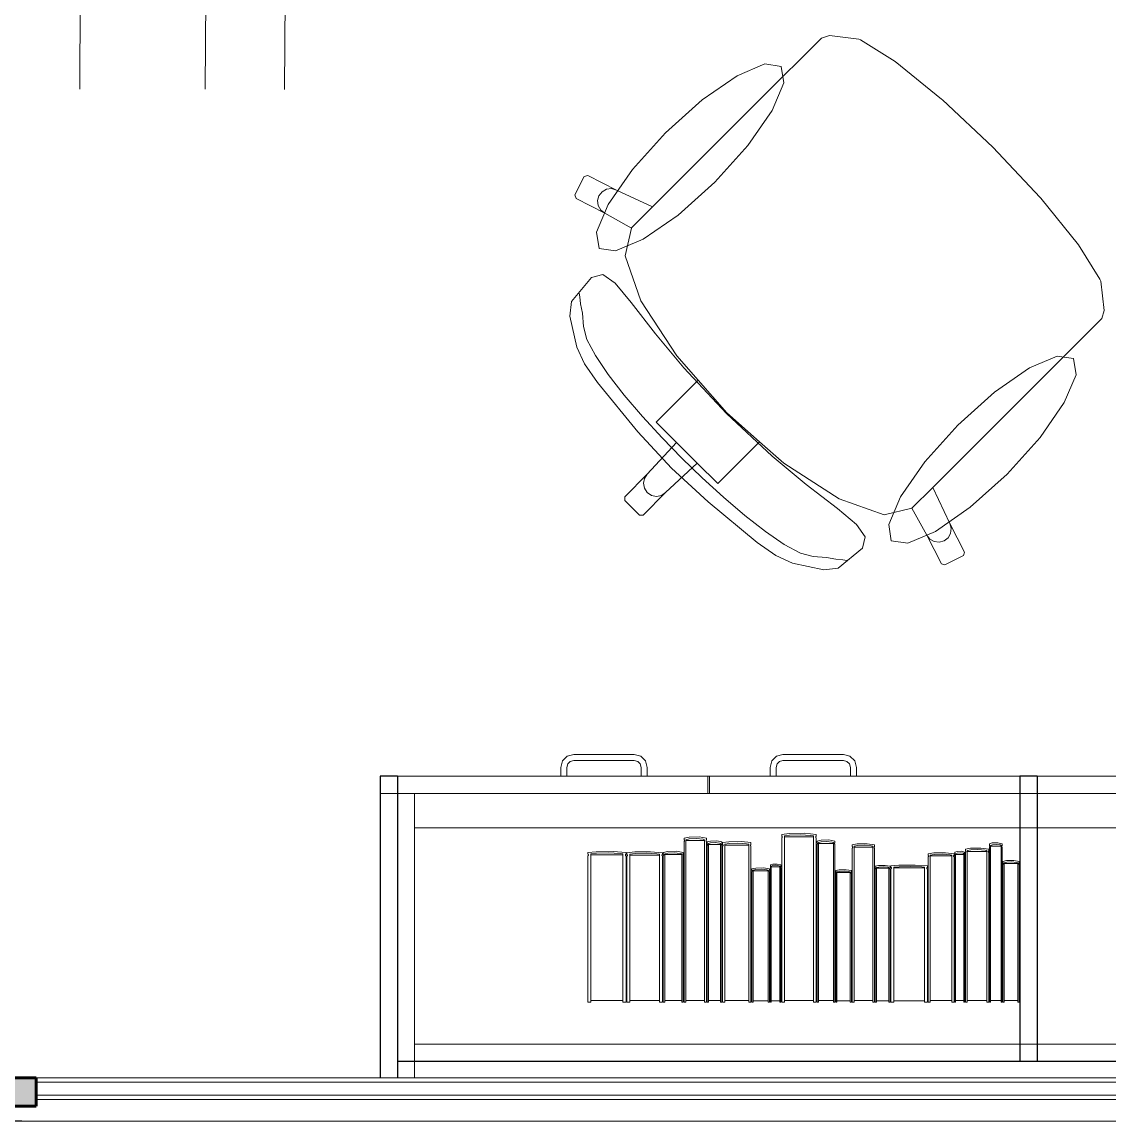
# Model space of a CAD drawing. Header units: inches. Extents: x -19 to 5698, y -728 to 92.
# Drawn here: x 194.97 to 196.227, y 18.6 to 19.871 of the extents above; entities that cross this region are included whole.
import ezdxf

# ---------------------------------------------------------------- set-up
doc = ezdxf.new("R2010")
doc.units = ezdxf.units.IN
doc.header["$MEASUREMENT"] = 0
doc.set_wipeout_variables(frame=1)
for name, pattern in [('HIDDEN', [0.375, 0.25, -0.125]), ('RAYITAS', [0.375, 0.25, -0.125]), ('Wipeout_Contour', [1, 0, -1])]:
    doc.linetypes.add(name, pattern=pattern)
for name, color, linetype, lineweight in [('00 conduct tomacorr', 120, 'HIDDEN', 30), ('T-TECHO-E', 150, 'Continuous', 20), ('TOMACORRIENTE', 22, 'RAYITAS', 9)]:
    doc.layers.add(name, color=color, linetype=linetype, lineweight=lineweight)
for name, color, linetype in [('02 _ ARQ _ ZON _ Espacio.3D', 7, 'Continuous'), ('Acabado - Muros', 7, 'Continuous'), ('Interior - Mobiliario', 7, 'Continuous')]:
    doc.layers.add(name, color=color, linetype=linetype)

# ---------------------------------------------------------------- blocks, each defined once
blk = doc.blocks.new('a')
at = {"layer": 'TOMACORRIENTE', "ltscale": 0.05}
h = blk.add_hatch(color=4, dxfattribs=at)
edge = h.paths.add_edge_path()
edge.add_arc((0, 0.0752), 0.02106, 0, 360)
at = {"layer": 'TOMACORRIENTE', "color": 4}
for p, q in [((-0.14553, 0.09625), (-0.0515, 0.09625)), ((-0.09851, 0.09625), (-0.09851, -0.09657)), ((0, 0.09625), (0, -0.09625)), ((0.06232, -0.09625), (0.06232, 0.09625))]:
    blk.add_line(p, q, dxfattribs=at)
blk.add_circle((0, 0.0752), 0.02106, dxfattribs=at)
blk = doc.blocks.new('CABLE 3FACE')
at = {"layer": 'T-TECHO-E', "rotation": 59.94170052614085}
blk.add_blockref('a', (0, 0), dxfattribs=at)

msp = doc.modelspace()

# ---------------------------------------------------------------- linework, layer by layer
at = {"layer": '02 _ ARQ _ ZON _ Espacio.3D', "color": 254, "linetype": 'Continuous', "lineweight": 0, "flags": 128}
for points in [[(205.02, 18.65), (205.02, 29.6999), (193.32, 29.6999), (193.32, 25.3384), (194.57, 25.3384), (194.57, 25.1632), (193.32, 25.1632), (193.32, 18.6489)], [(205.0199, 6.5), (205.02, 18.6001), (193.32, 18.6001), (193.32, 6.5)]]:
    msp.add_lwpolyline(points, close=True, dxfattribs=at)
at = {"layer": 'Interior - Mobiliario', "color": 175, "linetype": 'Continuous', "lineweight": 13}
for p, q in [((195.8945, 19.8526), (195.8726, 19.8306)), ((195.9038, 19.8555), (195.8945, 19.8526)), ((195.9377, 19.8515), (195.9038, 19.8555)), ((195.9398, 19.8506), (195.9377, 19.8515)), ((195.9799, 19.8257), (195.9398, 19.8506)), ((195.8726, 19.8306), (195.847, 19.8051)), ((196.0336, 19.7821), (195.9799, 19.8257)), ((195.847, 19.8051), (195.6992, 19.6573)), ((196.0344, 19.7814), (196.0336, 19.7821)), ((196.0927, 19.7266), (196.0344, 19.7814)), ((196.0927, 19.7266), (196.1476, 19.6682)), ((195.6243, 19.6938), (195.6203, 19.6925)), ((195.6574, 19.6769), (195.6243, 19.6938)), ((195.6203, 19.6925), (195.6095, 19.6712)), ((195.6095, 19.6712), (195.6108, 19.6671)), ((195.6372, 19.6704), (195.6357, 19.6647)), ((195.6408, 19.675), (195.6372, 19.6704)), ((195.646, 19.6778), (195.6408, 19.675)), ((195.6518, 19.6785), (195.646, 19.6778)), ((195.6574, 19.6769), (195.6518, 19.6785)), ((195.6992, 19.6573), (195.6574, 19.6769)), ((196.1476, 19.6682), (196.1482, 19.6674)), ((196.1482, 19.6674), (196.1918, 19.6137)), ((195.6108, 19.6671), (195.6439, 19.6501)), ((195.6357, 19.6647), (195.6364, 19.6589)), ((195.6364, 19.6589), (195.6393, 19.6538)), ((195.675, 19.633), (195.6992, 19.6573)), ((195.6393, 19.6538), (195.6439, 19.6501)), ((195.6439, 19.6501), (195.6749, 19.6328)), ((195.6749, 19.6328), (195.6675, 19.6009)), ((195.675, 19.633), (195.6749, 19.6328)), ((196.1918, 19.6137), (196.2167, 19.5737)), ((195.6675, 19.6009), (195.6858, 19.5489)), ((195.6417, 19.5792), (195.6288, 19.5758)), ((195.6561, 19.5691), (195.6417, 19.5792)), ((195.6288, 19.5758), (195.6056, 19.5479)), ((195.6747, 19.5469), (195.6561, 19.5691)), ((196.2167, 19.5737), (196.2176, 19.5716)), ((196.2176, 19.5716), (196.2216, 19.5376)), ((195.6153, 19.5532), (195.6145, 19.5577)), ((195.616, 19.5451), (195.6153, 19.5532)), ((195.6056, 19.5479), (195.6037, 19.5311)), ((195.6181, 19.5344), (195.616, 19.5451)), ((195.7026, 19.5107), (195.6747, 19.5469)), ((195.6858, 19.5489), (195.7272, 19.4851)), ((195.6037, 19.5311), (195.6115, 19.495)), ((195.6192, 19.519), (195.6181, 19.5344)), ((196.2187, 19.5284), (196.1968, 19.5064)), ((196.2216, 19.5376), (196.2187, 19.5284)), ((195.6231, 19.5042), (195.6192, 19.519)), ((195.6331, 19.4854), (195.6231, 19.5042)), ((195.7353, 19.4714), (195.7026, 19.5107)), ((196.1968, 19.5064), (196.1713, 19.4809)), ((195.6115, 19.495), (195.6205, 19.4758)), ((195.648, 19.4636), (195.6331, 19.4854)), ((195.7272, 19.4851), (195.7519, 19.4569)), ((196.1713, 19.4809), (196.0234, 19.333)), ((195.6205, 19.4758), (195.6354, 19.4541)), ((195.7848, 19.4186), (195.7353, 19.4714)), ((195.6354, 19.4541), (195.6822, 19.3974)), ((195.6665, 19.4398), (195.648, 19.4636)), ((195.7519, 19.4569), (195.7246, 19.4296)), ((195.7519, 19.4569), (195.7852, 19.4191)), ((195.6877, 19.415), (195.6665, 19.4398)), ((195.7246, 19.4296), (195.7034, 19.4084)), ((195.7103, 19.3904), (195.6877, 19.415)), ((195.7848, 19.4186), (195.8375, 19.3692)), ((195.8231, 19.3858), (195.7852, 19.4191)), ((195.7034, 19.4084), (195.727, 19.3848)), ((195.6822, 19.3974), (195.7213, 19.3552)), ((195.7331, 19.3669), (195.7103, 19.3904)), ((195.727, 19.3848), (195.6931, 19.3483)), ((195.727, 19.3848), (195.739, 19.3728)), ((195.8231, 19.3858), (195.7957, 19.3584)), ((195.8512, 19.361), (195.8231, 19.3858)), ((195.7331, 19.3669), (195.7565, 19.3441)), ((195.7509, 19.3609), (195.739, 19.3728)), ((195.8375, 19.3692), (195.8769, 19.3364)), ((195.7509, 19.3609), (195.7144, 19.3269)), ((195.7635, 19.3161), (195.7213, 19.3552)), ((195.7746, 19.3373), (195.7509, 19.3609)), ((195.7957, 19.3584), (195.7746, 19.3373)), ((195.9151, 19.3196), (195.8512, 19.361)), ((195.6931, 19.3483), (195.667, 19.3222)), ((195.6898, 19.3434), (195.6887, 19.3377)), ((195.6887, 19.3377), (195.6899, 19.3319)), ((195.6931, 19.3483), (195.6898, 19.3434)), ((195.7565, 19.3441), (195.7812, 19.3215)), ((195.7144, 19.3269), (195.6883, 19.3008)), ((195.6899, 19.3319), (195.6932, 19.327)), ((195.698, 19.3237), (195.6932, 19.327)), ((195.7144, 19.3269), (195.7095, 19.3237)), ((195.8769, 19.3364), (195.913, 19.3085)), ((195.9992, 19.3088), (196.0234, 19.333)), ((196.0234, 19.333), (196.043, 19.2913)), ((195.667, 19.3222), (195.667, 19.3179)), ((195.667, 19.3179), (195.6755, 19.3094)), ((195.7038, 19.3226), (195.698, 19.3237)), ((195.7095, 19.3237), (195.7038, 19.3226)), ((195.8202, 19.2692), (195.7635, 19.3161)), ((195.7812, 19.3215), (195.8059, 19.3004)), ((195.967, 19.3013), (195.9151, 19.3196)), ((195.6841, 19.3008), (195.6755, 19.3094)), ((195.6883, 19.3008), (195.6841, 19.3008)), ((195.8059, 19.3004), (195.8297, 19.2818)), ((195.913, 19.3085), (195.9353, 19.2899)), ((195.999, 19.3088), (195.967, 19.3013)), ((195.9992, 19.3088), (195.999, 19.3088)), ((196.0163, 19.2778), (195.999, 19.3088)), ((195.9353, 19.2899), (195.9453, 19.2756)), ((196.043, 19.2913), (196.0446, 19.2856)), ((196.043, 19.2913), (196.06, 19.2582)), ((195.8297, 19.2818), (195.8516, 19.267)), ((195.9453, 19.2756), (195.9419, 19.2627)), ((196.0199, 19.2731), (196.0163, 19.2778)), ((196.0333, 19.2446), (196.0163, 19.2778)), ((196.0251, 19.2702), (196.0199, 19.2731)), ((196.0411, 19.2747), (196.0365, 19.2711)), ((196.044, 19.2798), (196.0411, 19.2747)), ((196.0446, 19.2856), (196.044, 19.2798)), ((195.8419, 19.2543), (195.8202, 19.2692)), ((195.8516, 19.267), (195.8704, 19.257)), ((195.9419, 19.2627), (195.9141, 19.2395)), ((196.0309, 19.2695), (196.0251, 19.2702)), ((196.0365, 19.2711), (196.0309, 19.2695)), ((195.8612, 19.2454), (195.8419, 19.2543)), ((195.8704, 19.257), (195.8851, 19.2531)), ((195.8851, 19.2531), (195.9005, 19.2519)), ((195.9005, 19.2519), (195.9113, 19.2499)), ((195.9113, 19.2499), (195.9193, 19.2491)), ((195.9193, 19.2491), (195.9238, 19.2483)), ((196.0587, 19.2541), (196.0373, 19.2433)), ((196.06, 19.2582), (196.0587, 19.2541)), ((195.8973, 19.2376), (195.8612, 19.2454)), ((195.9141, 19.2395), (195.8973, 19.2376)), ((196.0373, 19.2433), (196.0333, 19.2446)), ((195.6006, 19.022), (195.5951, 19.0165)), ((195.6081, 19.024), (195.6006, 19.022)), ((195.6781, 19.024), (195.6081, 19.024)), ((195.6856, 19.022), (195.6781, 19.024)), ((195.6911, 19.0165), (195.6856, 19.022)), ((195.8371, 19.0165), (195.8426, 19.022)), ((195.8426, 19.022), (195.8501, 19.024)), ((195.8501, 19.024), (195.9201, 19.024)), ((195.9201, 19.024), (195.9276, 19.022)), ((195.9276, 19.022), (195.9331, 19.0165)), ((195.5951, 19.0165), (195.5931, 19.009)), ((195.5931, 19.009), (195.5931, 18.999)), ((195.6001, 19.009), (195.6012, 19.013)), ((195.6001, 18.999), (195.6001, 19.009)), ((195.6012, 19.013), (195.6041, 19.0159)), ((195.6041, 19.0159), (195.6081, 19.017)), ((195.6081, 19.017), (195.6781, 19.017)), ((195.6781, 19.017), (195.6821, 19.0159)), ((195.6821, 19.0159), (195.6851, 19.013)), ((195.6851, 19.013), (195.6861, 19.009)), ((195.6861, 19.009), (195.6861, 18.999)), ((195.6931, 19.009), (195.6911, 19.0165)), ((195.6931, 18.999), (195.6931, 19.009)), ((195.8351, 19.009), (195.8371, 19.0165)), ((195.8351, 18.999), (195.8351, 19.009)), ((195.8432, 19.013), (195.8421, 19.009)), ((195.8421, 19.009), (195.8421, 18.999)), ((195.8461, 19.0159), (195.8432, 19.013)), ((195.8501, 19.017), (195.8461, 19.0159)), ((195.9201, 19.017), (195.8501, 19.017)), ((195.9241, 19.0159), (195.9201, 19.017)), ((195.9271, 19.013), (195.9241, 19.0159)), ((195.9281, 19.009), (195.9271, 19.013)), ((195.9281, 18.999), (195.9281, 19.009)), ((195.9331, 19.0165), (195.9351, 19.009)), ((195.9351, 19.009), (195.9351, 18.999)), ((195.5931, 18.999), (195.6001, 18.999)), ((195.6861, 18.999), (195.6931, 18.999)), ((195.7631, 18.999), (195.7631, 18.979)), ((195.7651, 18.999), (195.7651, 18.979)), ((195.8421, 18.999), (195.8351, 18.999)), ((195.9351, 18.999), (195.9281, 18.999)), ((195.4041, 18.669), (195.4041, 18.979)), ((195.4041, 18.979), (196.8641, 18.979)), ((195.4241, 18.939), (195.4241, 18.979)), ((195.4241, 18.689), (195.4241, 18.939)), ((195.8486, 18.9316), (195.8573, 18.9327)), ((195.8486, 18.9295), (195.8486, 18.9316)), ((195.8578, 18.9306), (195.8518, 18.9297)), ((195.8573, 18.9327), (195.8753, 18.9329)), ((195.8701, 18.9311), (195.8578, 18.9306)), ((195.8824, 18.9303), (195.8701, 18.9311)), ((195.8753, 18.9329), (195.8886, 18.9316)), ((195.8854, 18.9297), (195.8824, 18.9303)), ((195.8886, 18.9316), (195.8886, 18.9295)), ((195.7358, 18.9273), (195.7415, 18.9284)), ((195.7358, 18.9253), (195.7358, 18.9273)), ((195.7359, 18.9252), (195.7358, 18.9253)), ((195.7358, 18.9232), (195.736, 18.9233)), ((195.7358, 18.7376), (195.7358, 18.9232)), ((195.7361, 18.9249), (195.7359, 18.9252)), ((195.736, 18.9233), (195.7361, 18.9236)), ((195.7362, 18.9247), (195.7361, 18.9249)), ((195.7361, 18.9236), (195.7362, 18.9238)), ((195.7363, 18.9244), (195.7362, 18.9247)), ((195.7362, 18.9238), (195.7363, 18.9241)), ((195.7363, 18.9241), (195.7363, 18.9244)), ((195.7417, 18.9263), (195.7379, 18.9254)), ((195.7379, 18.9254), (195.7379, 18.7376)), ((195.7379, 18.9245), (195.7595, 18.9245)), ((195.7415, 18.9284), (195.753, 18.9286)), ((195.7497, 18.9268), (195.7417, 18.9263)), ((195.7576, 18.926), (195.7497, 18.9268)), ((195.753, 18.9286), (195.7616, 18.9273)), ((195.7595, 18.9254), (195.7576, 18.926)), ((195.7595, 18.7376), (195.7595, 18.9254)), ((195.7612, 18.9246), (195.7611, 18.9243)), ((195.7611, 18.9243), (195.7611, 18.924)), ((195.7611, 18.924), (195.7612, 18.9238)), ((195.7613, 18.9249), (195.7612, 18.9246)), ((195.7612, 18.9238), (195.7613, 18.9235)), ((195.7614, 18.9251), (195.7613, 18.9249)), ((195.7613, 18.9235), (195.7615, 18.9233)), ((195.7616, 18.9253), (195.7614, 18.9251)), ((195.7615, 18.9233), (195.7616, 18.9232)), ((195.7616, 18.9273), (195.7616, 18.9253)), ((195.7616, 18.9232), (195.7616, 18.7376)), ((195.7626, 18.9228), (195.7662, 18.9238)), ((195.7626, 18.9208), (195.7626, 18.9228)), ((195.7626, 18.9207), (195.7626, 18.9208)), ((195.7627, 18.9204), (195.7626, 18.9207)), ((195.7626, 18.9187), (195.7627, 18.9189)), ((195.7626, 18.7376), (195.7626, 18.9187)), ((195.7628, 18.9202), (195.7627, 18.9204)), ((195.7627, 18.9189), (195.7628, 18.9191)), ((195.7628, 18.9199), (195.7628, 18.9202)), ((195.7629, 18.9196), (195.7628, 18.9199)), ((195.7628, 18.9194), (195.7629, 18.9196)), ((195.7628, 18.9191), (195.7628, 18.9194)), ((195.7664, 18.9218), (195.7639, 18.9209)), ((195.7639, 18.9209), (195.7639, 18.7376)), ((195.7639, 18.92), (195.778, 18.92)), ((195.7662, 18.9238), (195.7737, 18.924)), ((195.7716, 18.9223), (195.7664, 18.9218)), ((195.7767, 18.9215), (195.7716, 18.9223)), ((195.7737, 18.924), (195.7793, 18.9228)), ((195.778, 18.9209), (195.7767, 18.9215)), ((195.778, 18.7376), (195.778, 18.9209)), ((195.7792, 18.9204), (195.7791, 18.9201)), ((195.7791, 18.9201), (195.7791, 18.9199)), ((195.7791, 18.9199), (195.7791, 18.9196)), ((195.7791, 18.9196), (195.7791, 18.9193)), ((195.7791, 18.9193), (195.7792, 18.9191)), ((195.7793, 18.9208), (195.7792, 18.9206)), ((195.7792, 18.9206), (195.7792, 18.9204)), ((195.7792, 18.9191), (195.7793, 18.9188)), ((195.7793, 18.9228), (195.7793, 18.9208)), ((195.7793, 18.9188), (195.7793, 18.9187)), ((195.7793, 18.9187), (195.7793, 18.7376)), ((195.7803, 18.922), (195.7875, 18.923)), ((195.7803, 18.92), (195.7803, 18.922)), ((195.7805, 18.9199), (195.7803, 18.92)), ((195.7803, 18.9179), (195.7805, 18.9181)), ((195.7803, 18.7376), (195.7803, 18.9179)), ((195.7807, 18.9196), (195.7805, 18.9199)), ((195.7805, 18.9181), (195.7807, 18.9183)), ((195.7808, 18.9194), (195.7807, 18.9196)), ((195.7807, 18.9183), (195.7808, 18.9186)), ((195.7809, 18.9191), (195.7808, 18.9194)), ((195.7808, 18.9186), (195.7809, 18.9188)), ((195.7809, 18.9188), (195.7809, 18.9191)), ((195.7879, 18.921), (195.783, 18.9201)), ((195.783, 18.9201), (195.783, 18.7376)), ((195.783, 18.9192), (195.8105, 18.9192)), ((195.7875, 18.923), (195.8022, 18.9232)), ((195.798, 18.9214), (195.7879, 18.921)), ((195.808, 18.9207), (195.798, 18.9214)), ((195.8022, 18.9232), (195.8131, 18.922)), ((195.8105, 18.9201), (195.808, 18.9207)), ((195.8105, 18.7376), (195.8105, 18.9201)), ((195.8128, 18.9196), (195.8126, 18.9193)), ((195.8126, 18.9193), (195.8126, 18.9191)), ((195.8126, 18.9191), (195.8126, 18.9188)), ((195.8126, 18.9188), (195.8127, 18.9185)), ((195.8127, 18.9185), (195.8128, 18.9183)), ((195.813, 18.9198), (195.8128, 18.9196)), ((195.8128, 18.9183), (195.813, 18.918)), ((195.8131, 18.92), (195.813, 18.9198)), ((195.813, 18.918), (195.8131, 18.9179)), ((195.8131, 18.922), (195.8131, 18.92)), ((195.8131, 18.9179), (195.8131, 18.7376)), ((195.8487, 18.9294), (195.8486, 18.9295)), ((195.8486, 18.9274), (195.8488, 18.9275)), ((195.8486, 18.7376), (195.8486, 18.9274)), ((195.849, 18.9292), (195.8487, 18.9294)), ((195.8488, 18.9275), (195.849, 18.9278)), ((195.8491, 18.9289), (195.849, 18.9292)), ((195.849, 18.9278), (195.8492, 18.9281)), ((195.8492, 18.9286), (195.8491, 18.9289)), ((195.8492, 18.9283), (195.8492, 18.9286)), ((195.8492, 18.9281), (195.8492, 18.9283)), ((195.8518, 18.9297), (195.8518, 18.7376)), ((195.8518, 18.9287), (195.8854, 18.9287)), ((195.8854, 18.7376), (195.8854, 18.9297)), ((195.888, 18.9289), (195.8879, 18.9286)), ((195.8879, 18.9286), (195.8879, 18.9283)), ((195.8879, 18.9283), (195.888, 18.928)), ((195.8882, 18.9291), (195.888, 18.9289)), ((195.888, 18.928), (195.8882, 18.9277)), ((195.8884, 18.9294), (195.8882, 18.9291)), ((195.8882, 18.9277), (195.8885, 18.9275)), ((195.8886, 18.9295), (195.8884, 18.9294)), ((195.8885, 18.9275), (195.8886, 18.9274)), ((195.8886, 18.9274), (195.8886, 18.7376)), ((195.8896, 18.9239), (195.8941, 18.9249)), ((195.8896, 18.9219), (195.8896, 18.9239)), ((195.8897, 18.9217), (195.8896, 18.9219)), ((195.8896, 18.9198), (195.8897, 18.9199)), ((195.8896, 18.7376), (195.8896, 18.9198)), ((195.8898, 18.9215), (195.8897, 18.9217)), ((195.8897, 18.9199), (195.8898, 18.9202)), ((195.8899, 18.9213), (195.8898, 18.9215)), ((195.8898, 18.9202), (195.8899, 18.9204)), ((195.8899, 18.921), (195.8899, 18.9213)), ((195.8899, 18.9207), (195.8899, 18.921)), ((195.8899, 18.9204), (195.8899, 18.9207)), ((195.8943, 18.9229), (195.8912, 18.922)), ((195.8912, 18.922), (195.8912, 18.7376)), ((195.8912, 18.9211), (195.9084, 18.9211)), ((195.8941, 18.9249), (195.9032, 18.9251)), ((195.9006, 18.9233), (195.8943, 18.9229)), ((195.9069, 18.9226), (195.9006, 18.9233)), ((195.9032, 18.9251), (195.9101, 18.9239)), ((195.9084, 18.922), (195.9069, 18.9226)), ((195.9084, 18.7376), (195.9084, 18.922)), ((195.9098, 18.9212), (195.9097, 18.9209)), ((195.9097, 18.9209), (195.9097, 18.9207)), ((195.9097, 18.9207), (195.9098, 18.9204)), ((195.9099, 18.9217), (195.9098, 18.9215)), ((195.9098, 18.9215), (195.9098, 18.9212)), ((195.9098, 18.9204), (195.9099, 18.9201)), ((195.9101, 18.9219), (195.9099, 18.9217)), ((195.9099, 18.9201), (195.91, 18.9199)), ((195.91, 18.9199), (195.9101, 18.9198)), ((195.9101, 18.9239), (195.9101, 18.9219)), ((195.9101, 18.9198), (195.9101, 18.7376)), ((195.9303, 18.9196), (195.9359, 18.9206)), ((195.9303, 18.9176), (195.9303, 18.9196)), ((195.9304, 18.9175), (195.9303, 18.9176)), ((195.9305, 18.9173), (195.9304, 18.9175)), ((195.9306, 18.9171), (195.9305, 18.9173)), ((195.9361, 18.9186), (195.9323, 18.9178)), ((195.9323, 18.9178), (195.9323, 18.7376)), ((195.9359, 18.9206), (195.9473, 18.9208)), ((195.944, 18.9191), (195.9361, 18.9186)), ((195.9519, 18.9183), (195.944, 18.9191)), ((195.9473, 18.9208), (195.9559, 18.9196)), ((195.9539, 18.9178), (195.9519, 18.9183)), ((195.9539, 18.7376), (195.9539, 18.9178)), ((195.9556, 18.9173), (195.9555, 18.917)), ((195.9558, 18.9175), (195.9556, 18.9173)), ((195.9559, 18.9176), (195.9558, 18.9175)), ((195.9559, 18.9196), (195.9559, 18.9176)), ((196.089, 18.9206), (196.0921, 18.9216)), ((196.089, 18.9186), (196.089, 18.9206)), ((196.089, 18.9185), (196.089, 18.9186)), ((196.0891, 18.9182), (196.089, 18.9185)), ((196.0892, 18.918), (196.0891, 18.9182)), ((196.0891, 18.9169), (196.0892, 18.9172)), ((196.0892, 18.9177), (196.0892, 18.918)), ((196.0892, 18.9175), (196.0892, 18.9177)), ((196.0892, 18.9172), (196.0892, 18.9175)), ((196.0923, 18.9196), (196.0901, 18.9187)), ((196.0901, 18.9187), (196.0901, 18.7376)), ((196.0901, 18.9178), (196.1023, 18.9178)), ((196.0921, 18.9216), (196.0986, 18.9218)), ((196.0968, 18.92), (196.0923, 18.9196)), ((196.1012, 18.9193), (196.0968, 18.92)), ((196.0986, 18.9218), (196.1035, 18.9206)), ((196.1023, 18.9187), (196.1012, 18.9193)), ((196.1023, 18.7376), (196.1023, 18.9187)), ((196.1033, 18.9179), (196.1032, 18.9177)), ((196.1032, 18.9177), (196.1032, 18.9174)), ((196.1032, 18.9174), (196.1033, 18.9171)), ((196.1034, 18.9184), (196.1033, 18.9182)), ((196.1033, 18.9182), (196.1033, 18.9179)), ((196.1033, 18.9171), (196.1033, 18.9169)), ((196.1035, 18.9186), (196.1034, 18.9184)), ((196.1035, 18.9206), (196.1035, 18.9186)), ((195.6244, 18.9106), (195.6341, 18.9115)), ((195.6244, 18.9087), (195.6244, 18.9106)), ((195.6246, 18.9086), (195.6244, 18.9087)), ((195.6244, 18.9068), (195.6246, 18.9069)), ((195.6244, 18.7376), (195.6244, 18.9068)), ((195.6248, 18.9084), (195.6246, 18.9086)), ((195.6246, 18.9069), (195.6249, 18.9072)), ((195.625, 18.9082), (195.6248, 18.9084)), ((195.6249, 18.9072), (195.6251, 18.9074)), ((195.6251, 18.9079), (195.625, 18.9082)), ((195.6251, 18.9077), (195.6251, 18.9079)), ((195.6251, 18.9074), (195.6251, 18.9077)), ((195.6345, 18.9097), (195.6279, 18.9089)), ((195.6279, 18.9089), (195.6279, 18.7376)), ((195.6279, 18.908), (195.665, 18.908)), ((195.6341, 18.9115), (195.6538, 18.9118)), ((195.6481, 18.9101), (195.6345, 18.9097)), ((195.6617, 18.9094), (195.6481, 18.9101)), ((195.6538, 18.9118), (195.6686, 18.9106)), ((195.665, 18.9089), (195.6617, 18.9094)), ((195.665, 18.7376), (195.665, 18.9089)), ((195.6679, 18.9081), (195.6678, 18.9079)), ((195.6678, 18.9079), (195.6679, 18.9076)), ((195.6681, 18.9084), (195.6679, 18.9081)), ((195.6679, 18.9076), (195.668, 18.9074)), ((195.668, 18.9074), (195.6681, 18.9071)), ((195.6683, 18.9086), (195.6681, 18.9084)), ((195.6681, 18.9071), (195.6684, 18.9069)), ((195.6686, 18.9087), (195.6683, 18.9086)), ((195.6684, 18.9069), (195.6686, 18.9068)), ((195.6686, 18.9106), (195.6686, 18.9087)), ((195.6686, 18.9068), (195.6686, 18.7376)), ((195.6696, 18.9103), (195.6786, 18.9112)), ((195.6696, 18.9084), (195.6696, 18.9103)), ((195.6697, 18.9083), (195.6696, 18.9084)), ((195.6696, 18.9065), (195.6698, 18.9066)), ((195.6696, 18.7376), (195.6696, 18.9065)), ((195.67, 18.9081), (195.6697, 18.9083)), ((195.6698, 18.9066), (195.67, 18.9068)), ((195.6702, 18.9078), (195.67, 18.9081)), ((195.67, 18.9068), (195.6702, 18.9071)), ((195.6703, 18.9076), (195.6702, 18.9078)), ((195.6702, 18.9071), (195.6703, 18.9073)), ((195.6703, 18.9073), (195.6703, 18.9076)), ((195.679, 18.9093), (195.6729, 18.9085)), ((195.6729, 18.9085), (195.6729, 18.7376)), ((195.6729, 18.9077), (195.7074, 18.9077)), ((195.6786, 18.9112), (195.697, 18.9114)), ((195.6917, 18.9098), (195.679, 18.9093)), ((195.7043, 18.909), (195.6917, 18.9098)), ((195.697, 18.9114), (195.7107, 18.9103)), ((195.7074, 18.9085), (195.7043, 18.909)), ((195.7074, 18.7376), (195.7074, 18.9085)), ((195.7103, 18.908), (195.7101, 18.9078)), ((195.7101, 18.9078), (195.7101, 18.9075)), ((195.7101, 18.9075), (195.7101, 18.9073)), ((195.7101, 18.9073), (195.7102, 18.907)), ((195.7102, 18.907), (195.7103, 18.9068)), ((195.7105, 18.9082), (195.7103, 18.908)), ((195.7103, 18.9068), (195.7106, 18.9066)), ((195.7107, 18.9084), (195.7105, 18.9082)), ((195.7106, 18.9066), (195.7107, 18.9065)), ((195.7107, 18.9103), (195.7107, 18.9084)), ((195.7107, 18.9065), (195.7107, 18.7376)), ((195.7117, 18.9108), (195.7168, 18.9118)), ((195.7117, 18.909), (195.7117, 18.9108)), ((195.7118, 18.9089), (195.7117, 18.909)), ((195.7117, 18.907), (195.7119, 18.9072)), ((195.7117, 18.7376), (195.7117, 18.907)), ((195.712, 18.9086), (195.7118, 18.9089)), ((195.7119, 18.9072), (195.712, 18.9074)), ((195.7121, 18.9084), (195.712, 18.9086)), ((195.712, 18.9074), (195.7121, 18.9076)), ((195.7121, 18.9082), (195.7121, 18.9084)), ((195.7121, 18.9079), (195.7121, 18.9082)), ((195.7121, 18.9076), (195.7121, 18.9079)), ((195.717, 18.9099), (195.7136, 18.9091)), ((195.7136, 18.9091), (195.7136, 18.7376)), ((195.7136, 18.9082), (195.733, 18.9082)), ((195.7168, 18.9118), (195.7271, 18.912)), ((195.7242, 18.9103), (195.717, 18.9099)), ((195.7312, 18.9096), (195.7242, 18.9103)), ((195.7271, 18.912), (195.7348, 18.9108)), ((195.733, 18.9091), (195.7312, 18.9096)), ((195.733, 18.7376), (195.733, 18.9091)), ((195.7345, 18.9084), (195.7344, 18.9081)), ((195.7344, 18.9081), (195.7345, 18.9078)), ((195.7346, 18.9086), (195.7345, 18.9084)), ((195.7345, 18.9078), (195.7345, 18.9076)), ((195.7345, 18.9076), (195.7346, 18.9074)), ((195.7347, 18.9088), (195.7346, 18.9086)), ((195.7346, 18.9074), (195.7347, 18.9071)), ((195.7348, 18.909), (195.7347, 18.9088)), ((195.7347, 18.9071), (195.7348, 18.907)), ((195.7348, 18.9108), (195.7348, 18.909)), ((195.7348, 18.907), (195.7348, 18.7376)), ((195.9303, 18.9156), (195.9304, 18.9158)), ((195.9303, 18.7376), (195.9303, 18.9156)), ((195.9304, 18.9158), (195.9305, 18.916)), ((195.9305, 18.916), (195.9306, 18.9163)), ((195.9307, 18.9168), (195.9306, 18.9171)), ((195.9306, 18.9163), (195.9307, 18.9165)), ((195.9307, 18.9165), (195.9307, 18.9168)), ((195.9323, 18.9169), (195.9539, 18.9169)), ((195.9555, 18.917), (195.9555, 18.9167)), ((195.9555, 18.9167), (195.9555, 18.9165)), ((195.9555, 18.9165), (195.9555, 18.9162)), ((195.9555, 18.9162), (195.9556, 18.916)), ((195.9556, 18.916), (195.9558, 18.9157)), ((195.9558, 18.9157), (195.9559, 18.9156)), ((195.9559, 18.9156), (195.9559, 18.7376)), ((196.0181, 18.9092), (196.0246, 18.9102)), ((196.0181, 18.9074), (196.0181, 18.9092)), ((196.0182, 18.9073), (196.0181, 18.9074)), ((196.0181, 18.9055), (196.0182, 18.9056)), ((196.0181, 18.7376), (196.0181, 18.9055)), ((196.0184, 18.9071), (196.0182, 18.9073)), ((196.0182, 18.9056), (196.0184, 18.9058)), ((196.0185, 18.9068), (196.0184, 18.9071)), ((196.0184, 18.9058), (196.0185, 18.9061)), ((196.0186, 18.9066), (196.0185, 18.9068)), ((196.0185, 18.9061), (196.0186, 18.9063)), ((196.0186, 18.9063), (196.0186, 18.9066)), ((196.0249, 18.9083), (196.0205, 18.9075)), ((196.0205, 18.9075), (196.0205, 18.7376)), ((196.0205, 18.9067), (196.0455, 18.9067)), ((196.0246, 18.9102), (196.038, 18.9104)), ((196.0341, 18.9087), (196.0249, 18.9083)), ((196.0433, 18.908), (196.0341, 18.9087)), ((196.038, 18.9104), (196.0479, 18.9092)), ((196.0455, 18.9075), (196.0433, 18.908)), ((196.0455, 18.7376), (196.0455, 18.9075)), ((196.0475, 18.9068), (196.0474, 18.9065)), ((196.0474, 18.9065), (196.0474, 18.9063)), ((196.0474, 18.9063), (196.0475, 18.906)), ((196.0476, 18.907), (196.0475, 18.9068)), ((196.0475, 18.906), (196.0476, 18.9058)), ((196.0478, 18.9072), (196.0476, 18.907)), ((196.0476, 18.9058), (196.0478, 18.9056)), ((196.0479, 18.9074), (196.0478, 18.9072)), ((196.0478, 18.9056), (196.0479, 18.9055)), ((196.0479, 18.9092), (196.0479, 18.9074)), ((196.0479, 18.9055), (196.0479, 18.7376)), ((196.0489, 18.9109), (196.0514, 18.9119)), ((196.0489, 18.909), (196.0489, 18.9109)), ((196.049, 18.9089), (196.0489, 18.909)), ((196.0489, 18.9071), (196.049, 18.9072)), ((196.0489, 18.7376), (196.0489, 18.9071)), ((196.049, 18.9087), (196.049, 18.9089)), ((196.0491, 18.9085), (196.049, 18.9087)), ((196.049, 18.9075), (196.0491, 18.9077)), ((196.049, 18.9072), (196.049, 18.9075)), ((196.0491, 18.9082), (196.0491, 18.9085)), ((196.0491, 18.908), (196.0491, 18.9082)), ((196.0491, 18.9077), (196.0491, 18.908)), ((196.0515, 18.91), (196.0498, 18.9092)), ((196.0498, 18.9092), (196.0498, 18.7376)), ((196.0498, 18.9083), (196.0591, 18.9083)), ((196.0514, 18.9119), (196.0563, 18.9121)), ((196.0549, 18.9104), (196.0515, 18.91)), ((196.0583, 18.9097), (196.0549, 18.9104)), ((196.0563, 18.9121), (196.06, 18.9109)), ((196.0591, 18.9092), (196.0583, 18.9097)), ((196.0591, 18.7376), (196.0591, 18.9092)), ((196.0599, 18.9084), (196.0598, 18.9082)), ((196.0598, 18.9082), (196.0598, 18.9079)), ((196.0598, 18.9079), (196.0599, 18.9077)), ((196.06, 18.9089), (196.0599, 18.9087)), ((196.0599, 18.9087), (196.0599, 18.9084)), ((196.0599, 18.9077), (196.0599, 18.9074)), ((196.0599, 18.9074), (196.06, 18.9072)), ((196.06, 18.9109), (196.06, 18.909)), ((196.06, 18.909), (196.06, 18.9089)), ((196.06, 18.9072), (196.06, 18.9071)), ((196.06, 18.9071), (196.06, 18.7376)), ((196.061, 18.9146), (196.0669, 18.9155)), ((196.061, 18.9126), (196.061, 18.9146)), ((196.0611, 18.9125), (196.061, 18.9126)), ((196.061, 18.9107), (196.0612, 18.9108)), ((196.061, 18.7376), (196.061, 18.9107)), ((196.0613, 18.9123), (196.0611, 18.9125)), ((196.0612, 18.9108), (196.0613, 18.911)), ((196.0614, 18.9121), (196.0613, 18.9123)), ((196.0613, 18.911), (196.0614, 18.9113)), ((196.0615, 18.9118), (196.0614, 18.9121)), ((196.0614, 18.9113), (196.0615, 18.9115)), ((196.0615, 18.9115), (196.0615, 18.9118)), ((196.0672, 18.9136), (196.0632, 18.9128)), ((196.0632, 18.9128), (196.0632, 18.7376)), ((196.0632, 18.7394), (196.0632, 18.9119)), ((196.0632, 18.9119), (196.0858, 18.9119)), ((196.0669, 18.9155), (196.079, 18.9157)), ((196.0755, 18.914), (196.0672, 18.9136)), ((196.0838, 18.9133), (196.0755, 18.914)), ((196.079, 18.9157), (196.088, 18.9146)), ((196.0858, 18.9128), (196.0838, 18.9133)), ((196.0858, 18.7376), (196.0858, 18.9128)), ((196.0858, 18.9119), (196.0858, 18.7394)), ((196.0876, 18.912), (196.0875, 18.9118)), ((196.0875, 18.9118), (196.0875, 18.9115)), ((196.0875, 18.9115), (196.0876, 18.9112)), ((196.0877, 18.9123), (196.0876, 18.912)), ((196.0876, 18.9112), (196.0877, 18.911)), ((196.0878, 18.9125), (196.0877, 18.9123)), ((196.0877, 18.911), (196.0879, 18.9108)), ((196.088, 18.9126), (196.0878, 18.9125)), ((196.0879, 18.9108), (196.088, 18.9107)), ((196.088, 18.9146), (196.088, 18.9126)), ((196.088, 18.9107), (196.088, 18.7376)), ((196.089, 18.9167), (196.0891, 18.9169)), ((196.089, 18.9165), (196.089, 18.9167)), ((196.089, 18.7376), (196.089, 18.9165)), ((196.1033, 18.9169), (196.1034, 18.9167)), ((196.1034, 18.9167), (196.1035, 18.9165)), ((196.1035, 18.9165), (196.1035, 18.7376)), ((195.8141, 18.8917), (195.8186, 18.8926)), ((195.8141, 18.8901), (195.8141, 18.8917)), ((195.8186, 18.8926), (195.8277, 18.8928)), ((195.8277, 18.8928), (195.8345, 18.8917)), ((195.8345, 18.8917), (195.8345, 18.8901)), ((195.8355, 18.8963), (195.8382, 18.8971)), ((195.8355, 18.8945), (195.8355, 18.8963)), ((195.8356, 18.8944), (195.8355, 18.8945)), ((195.8355, 18.8928), (195.8356, 18.8929)), ((195.8355, 18.7376), (195.8355, 18.8928)), ((195.8356, 18.8942), (195.8356, 18.8944)), ((195.8357, 18.894), (195.8356, 18.8942)), ((195.8356, 18.8931), (195.8357, 18.8933)), ((195.8356, 18.8929), (195.8356, 18.8931)), ((195.8357, 18.8938), (195.8357, 18.894)), ((195.8357, 18.8936), (195.8357, 18.8938)), ((195.8357, 18.8933), (195.8357, 18.8936)), ((195.8383, 18.8954), (195.8365, 18.8947)), ((195.8365, 18.8947), (195.8365, 18.7376)), ((195.8365, 18.8939), (195.8466, 18.8939)), ((195.8382, 18.8971), (195.8435, 18.8973)), ((195.842, 18.8958), (195.8383, 18.8954)), ((195.8457, 18.8951), (195.842, 18.8958)), ((195.8435, 18.8973), (195.8476, 18.8963)), ((195.8466, 18.8947), (195.8457, 18.8951)), ((195.8466, 18.7376), (195.8466, 18.8947)), ((195.8475, 18.8944), (195.8474, 18.8942)), ((195.8474, 18.8942), (195.8474, 18.894)), ((195.8474, 18.894), (195.8474, 18.8937)), ((195.8474, 18.8937), (195.8474, 18.8935)), ((195.8474, 18.8935), (195.8474, 18.8933)), ((195.8474, 18.8933), (195.8474, 18.8931)), ((195.8474, 18.8931), (195.8475, 18.8929)), ((195.8476, 18.8945), (195.8475, 18.8944)), ((195.8475, 18.8929), (195.8476, 18.8928)), ((195.8476, 18.8963), (195.8476, 18.8945)), ((195.8476, 18.8928), (195.8476, 18.7376)), ((195.9569, 18.8947), (195.9606, 18.8955)), ((195.9569, 18.893), (195.9569, 18.8947)), ((195.957, 18.8929), (195.9569, 18.893)), ((195.9571, 18.8927), (195.957, 18.8929)), ((195.9571, 18.8925), (195.9571, 18.8927)), ((195.9572, 18.8923), (195.9571, 18.8925)), ((195.9571, 18.8916), (195.9572, 18.8918)), ((195.9572, 18.892), (195.9572, 18.8923)), ((195.9572, 18.8918), (195.9572, 18.892)), ((195.9608, 18.8938), (195.9583, 18.8931)), ((195.9583, 18.8931), (195.9583, 18.7376)), ((195.9583, 18.8923), (195.9725, 18.8923)), ((195.9606, 18.8955), (195.9682, 18.8957)), ((195.966, 18.8942), (195.9608, 18.8938)), ((195.9712, 18.8936), (195.966, 18.8942)), ((195.9682, 18.8957), (195.9739, 18.8947)), ((195.9725, 18.8931), (195.9712, 18.8936)), ((195.9725, 18.7376), (195.9725, 18.8931)), ((195.9737, 18.8926), (195.9736, 18.8924)), ((195.9736, 18.8924), (195.9736, 18.8922)), ((195.9736, 18.8922), (195.9736, 18.892)), ((195.9736, 18.892), (195.9736, 18.8917)), ((195.9736, 18.8917), (195.9737, 18.8915)), ((195.9738, 18.8929), (195.9737, 18.8926)), ((195.9739, 18.893), (195.9738, 18.8929)), ((195.9739, 18.8947), (195.9739, 18.893)), ((195.9749, 18.8951), (195.9841, 18.8959)), ((195.9749, 18.8934), (195.9749, 18.8951)), ((195.975, 18.8933), (195.9749, 18.8934)), ((195.9749, 18.8916), (195.9751, 18.8917)), ((195.9753, 18.8931), (195.975, 18.8933)), ((195.9751, 18.8917), (195.9754, 18.892)), ((195.9755, 18.8929), (195.9753, 18.8931)), ((195.9754, 18.892), (195.9755, 18.8922)), ((195.9756, 18.8926), (195.9755, 18.8929)), ((195.9755, 18.8922), (195.9756, 18.8924)), ((195.9756, 18.8924), (195.9756, 18.8926)), ((195.9846, 18.8942), (195.9783, 18.8935)), ((195.9783, 18.8935), (195.9783, 18.7376)), ((195.9783, 18.8927), (196.0137, 18.8927)), ((195.9841, 18.8959), (196.003, 18.8961)), ((195.9976, 18.8946), (195.9846, 18.8942)), ((196.0105, 18.894), (195.9976, 18.8946)), ((196.003, 18.8961), (196.0171, 18.8951)), ((196.0137, 18.8935), (196.0105, 18.894)), ((196.0137, 18.7376), (196.0137, 18.8935)), ((196.0165, 18.8928), (196.0164, 18.8926)), ((196.0164, 18.8926), (196.0164, 18.8923)), ((196.0164, 18.8923), (196.0165, 18.8921)), ((196.0166, 18.893), (196.0165, 18.8928)), ((196.0165, 18.8921), (196.0167, 18.8919)), ((196.0169, 18.8932), (196.0166, 18.893)), ((196.0167, 18.8919), (196.0169, 18.8917)), ((196.0171, 18.8934), (196.0169, 18.8932)), ((196.0169, 18.8917), (196.0171, 18.8916)), ((196.0171, 18.8951), (196.0171, 18.8934)), ((196.1045, 18.9003), (196.1086, 18.9012)), ((196.1045, 18.8985), (196.1045, 18.9003)), ((196.1047, 18.8983), (196.1045, 18.8985)), ((196.1045, 18.8985), (196.1045, 18.8985)), ((196.1045, 18.8967), (196.1046, 18.8969)), ((196.1045, 18.7376), (196.1045, 18.8967)), ((196.1046, 18.8969), (196.1047, 18.8971)), ((196.1047, 18.898), (196.1047, 18.8983)), ((196.1048, 18.8978), (196.1047, 18.898)), ((196.1047, 18.8971), (196.1048, 18.8973)), ((196.1048, 18.8976), (196.1048, 18.8978)), ((196.1048, 18.8973), (196.1048, 18.8976)), ((196.1088, 18.8994), (196.106, 18.8987)), ((196.106, 18.8987), (196.106, 18.7376)), ((196.1086, 18.9012), (196.1169, 18.9014)), ((196.1145, 18.8999), (196.1088, 18.8994)), ((195.8142, 18.89), (195.8141, 18.8901)), ((195.8141, 18.8884), (195.8142, 18.8885)), ((195.8141, 18.7376), (195.8141, 18.8884)), ((195.8143, 18.8898), (195.8142, 18.89)), ((195.8142, 18.8885), (195.8144, 18.8887)), ((195.8144, 18.8896), (195.8143, 18.8898)), ((195.8145, 18.8894), (195.8144, 18.8896)), ((195.8144, 18.8889), (195.8145, 18.8891)), ((195.8144, 18.8887), (195.8144, 18.8889)), ((195.8145, 18.8891), (195.8145, 18.8894)), ((195.8188, 18.8909), (195.8158, 18.8902)), ((195.8158, 18.8902), (195.8158, 18.7376)), ((195.8158, 18.8894), (195.8329, 18.8894)), ((195.8251, 18.8913), (195.8188, 18.8909)), ((195.8313, 18.8907), (195.8251, 18.8913)), ((195.8329, 18.8902), (195.8313, 18.8907)), ((195.8329, 18.7376), (195.8329, 18.8902)), ((195.8343, 18.8897), (195.8342, 18.8895)), ((195.8342, 18.8895), (195.8342, 18.8893)), ((195.8342, 18.8893), (195.8342, 18.8891)), ((195.8342, 18.8891), (195.8342, 18.8889)), ((195.8342, 18.8889), (195.8343, 18.8886)), ((195.8344, 18.8899), (195.8343, 18.8897)), ((195.8343, 18.8886), (195.8344, 18.8885)), ((195.8345, 18.8901), (195.8344, 18.8899)), ((195.8344, 18.8885), (195.8345, 18.8884)), ((195.8345, 18.8884), (195.8345, 18.7376)), ((195.9111, 18.8896), (195.915, 18.8904)), ((195.9111, 18.8879), (195.9111, 18.8896)), ((195.9112, 18.8877), (195.9111, 18.8879)), ((195.9111, 18.8879), (195.9111, 18.8879)), ((195.9111, 18.8863), (195.9112, 18.8864)), ((195.9111, 18.7376), (195.9111, 18.8863)), ((195.9113, 18.8874), (195.9112, 18.8877)), ((195.9112, 18.8864), (195.9113, 18.8866)), ((195.9114, 18.8872), (195.9113, 18.8874)), ((195.9113, 18.8868), (195.9114, 18.887)), ((195.9113, 18.8866), (195.9113, 18.8868)), ((195.9114, 18.887), (195.9114, 18.8872)), ((195.9152, 18.8888), (195.9125, 18.8881)), ((195.9125, 18.8881), (195.9125, 18.7376)), ((195.9125, 18.8873), (195.9278, 18.8873)), ((195.915, 18.8904), (195.9232, 18.8906)), ((195.9208, 18.8892), (195.9152, 18.8888)), ((195.9264, 18.8885), (195.9208, 18.8892)), ((195.9232, 18.8906), (195.9293, 18.8896)), ((195.9278, 18.8881), (195.9264, 18.8885)), ((195.9278, 18.7376), (195.9278, 18.8881)), ((195.929, 18.8874), (195.9289, 18.8872)), ((195.9289, 18.8872), (195.929, 18.887)), ((195.9292, 18.8878), (195.929, 18.8876)), ((195.929, 18.8876), (195.929, 18.8874)), ((195.929, 18.887), (195.929, 18.8867)), ((195.929, 18.8867), (195.9291, 18.8865)), ((195.9291, 18.8865), (195.9292, 18.8863)), ((195.9293, 18.8879), (195.9292, 18.8878)), ((195.9292, 18.8863), (195.9293, 18.8863)), ((195.9293, 18.8896), (195.9293, 18.8879)), ((195.9293, 18.8863), (195.9293, 18.7376)), ((195.9569, 18.8912), (195.957, 18.8914)), ((195.9569, 18.7376), (195.9569, 18.8912)), ((195.957, 18.8914), (195.9571, 18.8916)), ((195.9737, 18.8915), (195.9738, 18.8913)), ((195.9738, 18.8913), (195.9739, 18.8912)), ((195.9739, 18.8912), (195.9739, 18.7376)), ((195.9749, 18.7376), (195.9749, 18.8916)), ((196.0171, 18.8916), (196.0171, 18.7376)), ((195.665, 18.7394), (195.6279, 18.7394)), ((195.7074, 18.7394), (195.6729, 18.7394)), ((195.733, 18.7394), (195.7136, 18.7394)), ((195.7595, 18.7395), (195.7379, 18.7395)), ((195.778, 18.7395), (195.7639, 18.7395)), ((195.8105, 18.7395), (195.783, 18.7395)), ((195.8329, 18.7392), (195.8158, 18.7392)), ((195.8466, 18.7392), (195.8365, 18.7392)), ((195.8854, 18.7396), (195.8518, 18.7396)), ((195.9084, 18.7395), (195.8912, 18.7395)), ((195.9278, 18.7392), (195.9125, 18.7392)), ((195.9539, 18.7395), (195.9323, 18.7395)), ((195.9725, 18.7392), (195.9583, 18.7392)), ((196.0137, 18.7392), (195.9783, 18.7392)), ((196.0455, 18.7394), (196.0205, 18.7394)), ((196.0591, 18.7394), (196.0498, 18.7394)), ((196.0858, 18.7394), (196.0632, 18.7394)), ((196.1023, 18.7395), (196.0901, 18.7395)), ((195.6279, 18.7376), (195.6244, 18.7376)), ((195.6686, 18.7376), (195.665, 18.7376)), ((195.6729, 18.7376), (195.6696, 18.7376)), ((195.7107, 18.7376), (195.7074, 18.7376)), ((195.7136, 18.7376), (195.7117, 18.7376)), ((195.7348, 18.7376), (195.733, 18.7376)), ((195.7379, 18.7376), (195.7358, 18.7376)), ((195.7616, 18.7376), (195.7595, 18.7376)), ((195.7639, 18.7376), (195.7626, 18.7376)), ((195.7793, 18.7376), (195.778, 18.7376)), ((195.783, 18.7376), (195.7803, 18.7376)), ((195.8131, 18.7376), (195.8105, 18.7376)), ((195.8158, 18.7376), (195.8141, 18.7376)), ((195.8345, 18.7376), (195.8329, 18.7376)), ((195.8365, 18.7376), (195.8355, 18.7376)), ((195.8476, 18.7376), (195.8466, 18.7376)), ((195.8518, 18.7376), (195.8486, 18.7376)), ((195.8886, 18.7376), (195.8854, 18.7376)), ((195.8912, 18.7376), (195.8896, 18.7376)), ((195.9101, 18.7376), (195.9084, 18.7376)), ((195.9125, 18.7376), (195.9111, 18.7376)), ((195.9293, 18.7376), (195.9278, 18.7376)), ((195.9323, 18.7376), (195.9303, 18.7376)), ((195.9559, 18.7376), (195.9539, 18.7376)), ((195.9583, 18.7376), (195.9569, 18.7376)), ((195.9739, 18.7376), (195.9725, 18.7376)), ((195.9783, 18.7376), (195.9749, 18.7376)), ((196.0171, 18.7376), (196.0137, 18.7376)), ((196.0205, 18.7376), (196.0181, 18.7376)), ((196.0479, 18.7376), (196.0455, 18.7376)), ((196.0498, 18.7376), (196.0489, 18.7376)), ((196.06, 18.7376), (196.0591, 18.7376)), ((196.0632, 18.7376), (196.061, 18.7376)), ((196.088, 18.7376), (196.0858, 18.7376)), ((196.0901, 18.7376), (196.089, 18.7376)), ((196.1035, 18.7376), (196.1023, 18.7376)), ((196.106, 18.7376), (196.1045, 18.7376)), ((196.8641, 18.669), (195.4041, 18.669))]:
    msp.add_line(p, q, dxfattribs=at)
at = {"layer": 'Interior - Mobiliario', "color": 175, "linetype": 'Continuous', "lineweight": 13, "flags": 128}
for points in [[(195.7143, 19.7431), (195.6761, 19.7006), (195.6481, 19.6602), (195.6345, 19.6281), (195.6374, 19.6092), (195.6563, 19.6064), (195.6884, 19.62), (195.7287, 19.648), (195.7712, 19.6861), (195.8094, 19.7286), (195.8374, 19.769), (195.851, 19.801), (195.8481, 19.82), (195.8292, 19.8228), (195.7971, 19.8092), (195.7568, 19.7812)], [(196.1092, 19.3481), (196.0667, 19.31), (196.0264, 19.282), (195.9943, 19.2684), (195.9754, 19.2712), (195.9725, 19.2901), (195.9861, 19.3222), (196.0141, 19.3626), (196.0523, 19.4051), (196.0948, 19.4432), (196.1351, 19.4712), (196.1672, 19.4848), (196.1861, 19.482), (196.189, 19.463), (196.1754, 19.431), (196.1474, 19.3906)]]:
    msp.add_lwpolyline(points, close=True, dxfattribs=at)

# ---------------------------------------------------------------- block references
at = {"layer": '00 conduct tomacorr', "xscale": 1.47256122672843, "yscale": 1.47256122672843, "zscale": 1.47256122672843, "rotation": 299.7894777823319}
msp.add_blockref('CABLE 3FACE', (195.1826, 19.9353), dxfattribs=at)

# ---------------------------------------------------------------- next in the draw order: wipeouts: each hides what was drawn before it
at = {"color": 254, "linetype": 'Wipeout_Contour', "lineweight": 0, "ltscale": 6477.446982}
msp.add_wipeout([(196.1241, 18.999), (196.1241, 18.669), (196.1441, 18.669), (196.1441, 18.999)], dxfattribs=at).dxf.layer = 'Interior - Mobiliario'

# ---------------------------------------------------------------- next in the draw order: linework, layer by layer
at = {"layer": 'Interior - Mobiliario', "color": 175, "linetype": 'Continuous', "lineweight": 13}
for p, q in [((196.1241, 18.999), (195.7651, 18.999)), ((196.1241, 18.669), (196.1241, 18.999)), ((196.1241, 18.999), (196.1441, 18.999)), ((196.1241, 18.999), (196.1441, 18.999)), ((196.1241, 18.999), (196.1241, 18.979)), ((196.1441, 18.999), (196.1441, 18.669)), ((196.1441, 18.999), (196.5031, 18.999)), ((196.1441, 18.999), (196.1441, 18.979)), ((195.4241, 18.979), (196.8441, 18.979)), ((196.1241, 18.979), (195.7651, 18.979)), ((196.1441, 18.979), (196.5031, 18.979)), ((196.8441, 18.939), (195.4241, 18.939)), ((196.106, 18.8979), (196.1216, 18.8979)), ((196.1202, 18.8992), (196.1145, 18.8999)), ((196.1169, 18.9014), (196.1231, 18.9003)), ((196.1216, 18.8987), (196.1202, 18.8992)), ((196.1216, 18.7376), (196.1216, 18.8987)), ((196.1229, 18.8982), (196.1228, 18.898)), ((196.1228, 18.898), (196.1228, 18.8977)), ((196.1228, 18.8977), (196.1228, 18.8975)), ((196.1228, 18.8975), (196.1229, 18.8973)), ((196.123, 18.8984), (196.1229, 18.8982)), ((196.1229, 18.8973), (196.1229, 18.897)), ((196.1229, 18.897), (196.123, 18.8968)), ((196.1231, 18.8985), (196.123, 18.8984)), ((196.123, 18.8968), (196.1231, 18.8967)), ((196.1231, 18.9003), (196.1231, 18.8985)), ((196.1231, 18.8967), (196.1231, 18.7376)), ((196.1216, 18.7393), (196.106, 18.7393)), ((196.1231, 18.7376), (196.1216, 18.7376)), ((195.4241, 18.689), (196.8441, 18.689)), ((196.1441, 18.669), (196.1241, 18.669))]:
    msp.add_line(p, q, dxfattribs=at)
at = {"layer": 'Interior - Mobiliario', "color": 175, "linetype": 'Continuous', "lineweight": 30}
for p, q in [((196.1241, 18.999), (196.1241, 18.669)), ((196.1441, 18.999), (196.1241, 18.999)), ((196.1441, 18.999), (196.1441, 18.669)), ((196.1441, 18.669), (196.1241, 18.669))]:
    msp.add_line(p, q, dxfattribs=at)

# ---------------------------------------------------------------- next in the draw order: wipeouts: each hides what was drawn before it
at = {"color": 254, "linetype": 'Wipeout_Contour', "lineweight": 0, "ltscale": 6477.438837}
msp.add_wipeout([(195.4041, 18.669), (195.4041, 18.649), (196.8641, 18.649), (196.8641, 18.669)], dxfattribs=at).dxf.layer = 'Interior - Mobiliario'

# ---------------------------------------------------------------- next in the draw order: linework, layer by layer
at = {"layer": 'Interior - Mobiliario', "color": 175, "linetype": 'Continuous', "lineweight": 13}
for p, q in [((196.1241, 18.669), (196.1241, 18.999)), ((196.1441, 18.999), (196.1441, 18.669)), ((195.4241, 18.649), (195.4241, 18.689)), ((195.4041, 18.649), (195.4041, 18.669)), ((195.4041, 18.669), (196.8641, 18.669)), ((196.1441, 18.669), (196.1241, 18.669)), ((196.8641, 18.649), (195.4041, 18.649)), ((196.8441, 18.649), (195.4241, 18.649))]:
    msp.add_line(p, q, dxfattribs=at)
at = {"layer": 'Interior - Mobiliario', "color": 175, "linetype": 'Continuous', "lineweight": 30}
for p, q in [((195.4041, 18.669), (195.4041, 18.649)), ((196.8641, 18.669), (195.4041, 18.669)), ((196.8641, 18.649), (195.4041, 18.649))]:
    msp.add_line(p, q, dxfattribs=at)

# ---------------------------------------------------------------- next in the draw order: wipeouts: each hides what was drawn before it
at = {"color": 254, "linetype": 'Wipeout_Contour', "lineweight": 0, "ltscale": 6474.486721}
msp.add_wipeout([(195.3841, 18.999), (195.3841, 18.649), (195.4041, 18.649), (195.4041, 18.999)], dxfattribs=at).dxf.layer = 'Interior - Mobiliario'

# ---------------------------------------------------------------- next in the draw order: linework, layer by layer
at = {"layer": 'Interior - Mobiliario', "color": 175, "linetype": 'Continuous', "lineweight": 30}
for p, q in [((195.3841, 18.999), (195.3841, 18.649)), ((195.4041, 18.999), (195.3841, 18.999)), ((195.4041, 18.999), (195.4041, 18.649)), ((195.4041, 18.649), (195.3841, 18.649))]:
    msp.add_line(p, q, dxfattribs=at)
at = {"layer": 'Interior - Mobiliario', "color": 175, "linetype": 'Continuous', "lineweight": 13}
for p, q in [((195.3841, 18.649), (195.3841, 18.999)), ((195.3841, 18.999), (195.4041, 18.999)), ((195.3841, 18.999), (195.3841, 18.649)), ((196.8841, 18.999), (195.3841, 18.999)), ((195.4041, 18.999), (195.4041, 18.649)), ((195.4041, 18.649), (195.4041, 18.999)), ((195.4041, 18.999), (196.8641, 18.999)), ((195.4041, 18.669), (195.4041, 18.999)), ((195.4041, 18.999), (196.8641, 18.999)), ((195.4041, 18.999), (195.7631, 18.999)), ((195.4041, 18.999), (195.4041, 18.979)), ((195.3841, 18.649), (195.3841, 18.979)), ((195.3841, 18.979), (195.4241, 18.979)), ((195.4041, 18.669), (195.4041, 18.979)), ((195.4041, 18.979), (196.8641, 18.979)), ((195.4041, 18.669), (195.4041, 18.979)), ((195.4041, 18.979), (196.8641, 18.979)), ((195.4041, 18.979), (195.7631, 18.979)), ((196.8641, 18.669), (195.4041, 18.669)), ((196.8641, 18.669), (195.4041, 18.669)), ((196.8641, 18.669), (195.4041, 18.669)), ((195.4041, 18.649), (195.3841, 18.649)), ((195.4241, 18.649), (195.3841, 18.649)), ((195.3841, 18.649), (196.8841, 18.649)), ((196.8641, 18.649), (195.4041, 18.649))]:
    msp.add_line(p, q, dxfattribs=at)

# ---------------------------------------------------------------- next in the draw order: wipeouts: each hides what was drawn before it
at = {"color": 254, "linetype": 'Wipeout_Contour', "lineweight": 0, "ltscale": 9714.484665}
msp.add_wipeout([(194.97, 18.6), (197.12, 18.6), (197.12, 18.65), (194.9865, 18.65), (194.9865, 18.617), (194.97, 18.617)], dxfattribs=at).dxf.layer = 'Acabado - Muros'

# ---------------------------------------------------------------- next in the draw order: linework, layer by layer
at = {"layer": 'Acabado - Muros', "color": 7, "linetype": 'Continuous', "lineweight": 60}
msp.add_line((194.9865, 18.617), (194.9535, 18.617), dxfattribs=at)
at = {"layer": 'Acabado - Muros', "color": 251, "linetype": 'Continuous', "lineweight": 13, "flags": 128}
for points in [[(197.12, 18.65), (194.9865, 18.65)], [(197.12, 18.6), (194.97, 18.6), (193.27, 18.6)]]:
    msp.add_lwpolyline(points, dxfattribs=at)

# ---------------------------------------------------------------- next in the draw order: wipeouts: each hides what was drawn before it
at = {"color": 254, "linetype": 'Wipeout_Contour', "lineweight": 0, "ltscale": 6477.114076}
msp.add_wipeout([(194.9865, 18.645), (194.9865, 18.625), (197.12, 18.625), (197.12, 18.645)], dxfattribs=at).dxf.layer = 'Acabado - Muros'

# ---------------------------------------------------------------- next in the draw order: hatches: boundary and pattern name
at = {"layer": 'Acabado - Muros', "linetype": 'Continuous', "lineweight": 0}
msp.add_hatch(color=254, dxfattribs=at).paths.add_polyline_path([(194.9535, 18.617), (194.9865, 18.617), (194.9865, 18.65), (194.9535, 18.65)])
h = msp.add_hatch(dxfattribs=at)
h.set_pattern_fill('CONTRACHAPADO_0002', color=254, style=0, pattern_type=2)
h.set_pattern_definition([(0, (185.000038, 1e-08), (0, 0.03), [])])
h.paths.add_polyline_path([(194.9865, 18.645), (194.9865, 18.625), (197.12, 18.625), (197.12, 18.645)])

# ---------------------------------------------------------------- next in the draw order: linework, layer by layer
at = {"layer": 'Acabado - Muros', "color": 7, "linetype": 'Continuous', "lineweight": 60}
for q in [(194.9535, 18.65), (194.9865, 18.617)]:
    msp.add_line((194.9865, 18.65), q, dxfattribs=at)
at = {"layer": 'Acabado - Muros', "color": 7, "linetype": 'Continuous', "lineweight": 13, "flags": 128}
msp.add_lwpolyline([(194.9865, 18.645), (194.9865, 18.625), (197.12, 18.625), (197.12, 18.645)], close=True, dxfattribs=at)

doc.saveas('drawing.dxf')
